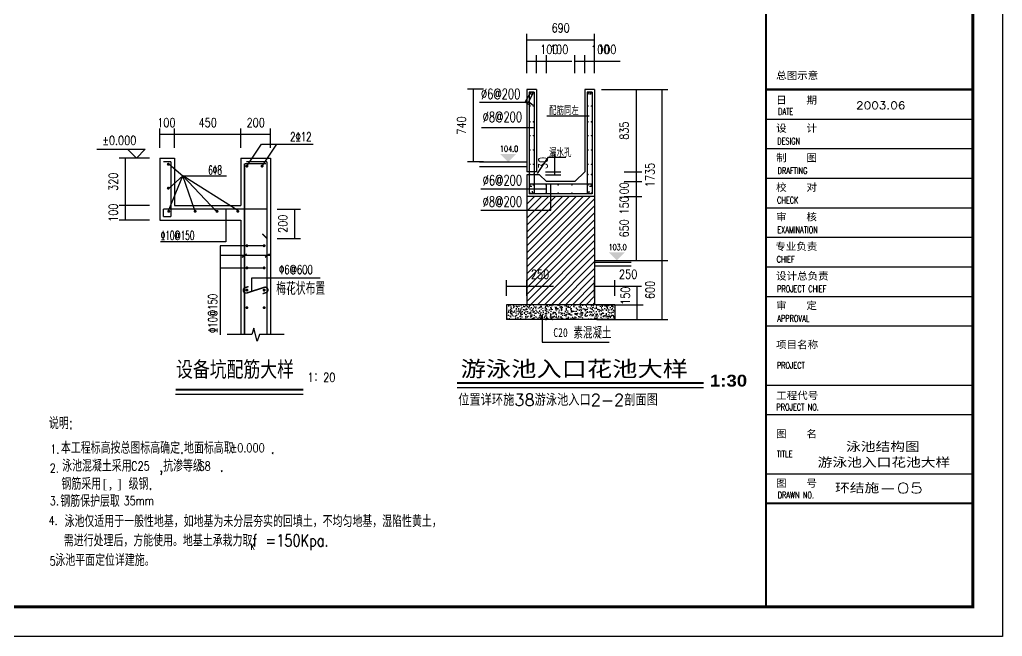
# Model space of a CAD drawing. Extents: x 0 to 180077, y 0 to 85122.
# Drawn here: x 86783 to 120049, y 43122 to 63985 of the extents above; entities that cross this region are included whole.
import ezdxf
from ezdxf.enums import TextEntityAlignment as Align

# ---------------------------------------------------------------- set-up
doc = ezdxf.new("R2010")
doc.units = 0
doc.header["$LTSCALE"] = 1000
doc.header["$MEASUREMENT"] = 0
for name, color, linetype in [('2', 2, 'Continuous'), ('4', 4, 'Continuous'), ('ASD_BAR', 1, 'Continuous'), ('ASDIM0', 3, 'Continuous'), ('BOUT', 4, 'Continuous'), ('D', 3, 'Continuous'), ('DIM', 3, 'Continuous'), ('GJ', 5, 'Continuous'), ('JG-说明字31', 31, 'Continuous'), ('PUB_DIM', 3, 'Continuous'), ('PUB_TEXT', 7, 'Continuous'), ('PUB_TITLE', 4, 'Continuous'), ('T', 7, 'Continuous'), ('TEXT', 3, 'Continuous'), ('TK', 7, 'Continuous'), ('小品', 7, 'Continuous'), ('文字', 3, 'Continuous'), ('标高', 1, 'Continuous'), ('粗可见', 140, 'Continuous'), ('细可见', 14, 'Continuous'), ('铺地', 5, 'Continuous')]:
    doc.layers.add(name, color=color, linetype=linetype)
doc.styles.add('_HZHT', font='txt.shx', dxfattribs={"width": 1.5, "bigfont": 'HZHT.shx'})
doc.styles.add('_HZTXT', font='txt.shx', dxfattribs={"width": 0.8, "bigfont": 'hztxt.shx'})
doc.styles.add('_HZXY', font='txt.shx', dxfattribs={"width": 1.7, "bigfont": 'HZXY.shx'})
doc.styles.add('_SASB____', font='SASB____.shx', dxfattribs={"width": 2.25})
doc.styles.add('_ST64F', font='txt.shx', dxfattribs={"width": 1.5, "bigfont": 'ST64F.shx'})
doc.styles.add('_TXT', font='txt1.shx', dxfattribs={"width": 0.601719})
doc.styles.add('ASDDIM', font='SIMPLEX.shx', dxfattribs={"width": 0.8, "bigfont": 'HZTXT.shx'})
doc.styles.add('DIM_FONT', font='SIMPLEX.shx', dxfattribs={"width": 0.8})
doc.styles.add('HZ', font='txt.shx', dxfattribs={"width": 0.7, "bigfont": 'hztxt.shx'})
doc.styles.add('HZTXT', font='txt.shx', dxfattribs={"width": 0.8, "bigfont": 'hztxt.shx'})
doc.styles.add('QH1', font='txt1.shx', dxfattribs={"width": 0.7, "bigfont": 'HZTXT.shx'})
doc.styles.add('ROMANS', font='ROMANS', dxfattribs={"width": 0.7})
doc.styles.add('SIM', font='txt1.shx', dxfattribs={"width": 0.8, "bigfont": 'bigfont.shx'})
doc.styles.add('SIMP', font='TXT.shx', dxfattribs={"width": 0.8, "bigfont": 'HZTXT.shx'})
doc.styles.add('TXT', font='txt')
doc.dimstyles.new('ASD20IN100', dxfattribs={"dimscale": 100, "dimtxt": 3, "dimasz": 0.01, "dimexe": 2, "dimexo": 3.5, "dimgap": 1.5, "dimtad": 0, "dimdec": 0, "dimlfac": 0.2, "dimzin": 0, "dimdsep": 46, "dimtxsty": 'ASDDIM', "dimcen": 0, "dimclrd": 3, "dimclre": 3, "dimclrt": 7, "dimadec": 0, "dimazin": 0, "dimtfac": 0.533333, "dimtdec": 0, "dimtix": 1, "dimtmove": 2, "dimatfit": 3, "dimfxl": 1, "dimtvp": 1, "dimtolj": 1, "dimtzin": 0, "dimarcsym": 0})
doc.dimstyles.new('ASD25IN100', dxfattribs={"dimscale": 100, "dimtxt": 3, "dimasz": 0.01, "dimexe": 2, "dimexo": 3.5, "dimgap": 1.5, "dimtad": 0, "dimdec": 0, "dimlfac": 0.25, "dimzin": 0, "dimdsep": 46, "dimtxsty": 'ASDDIM', "dimcen": 0, "dimdle": 100, "dimclrd": 3, "dimclre": 3, "dimclrt": 7, "dimadec": 0, "dimazin": 0, "dimtfac": 1, "dimtdec": 0, "dimtmove": 2, "dimatfit": 3, "dimfxl": 1, "dimtvp": 1, "dimtolj": 1, "dimtzin": 0, "dimarcsym": 0})

# ---------------------------------------------------------------- blocks, each defined once
blk = doc.blocks.new('*U35')
at = {"color": 3, "lineweight": -2}
for p, q in [((107247, 61618), (107848, 61618)), ((107648, 61617), (107648, 58839)), ((107648, 61617), (107648, 58839)), ((107247, 58838), (107848, 58838))]:
    blk.add_line(p, q, dxfattribs=at)
at = {"color": 3}
for points in [[(107648, 61618), (107648, 61617), (107648, 61617)], [(107648, 58838), (107648, 58839), (107648, 58839)]]:
    blk.add_solid(points, dxfattribs=at)
at = {"color": 7, "insert": (107248, 60228), "char_height": 300, "width": 0.000000001, "attachment_point": 5, "rotation": 90, "style": 'ASDDIM'}
blk.add_mtext('835', dxfattribs=at)
blk = doc.blocks.new('*U157')
at = {"color": 3, "lineweight": -2}
for p, q in [((102488, 61635), (101940, 61635)), ((102140, 61634), (102140, 59172)), ((102140, 61634), (102140, 59172)), ((102488, 59171), (101940, 59171))]:
    blk.add_line(p, q, dxfattribs=at)
at = {"color": 3}
for points in [[(102140, 61635), (102140, 61634), (102141, 61634)], [(102140, 59171), (102140, 59172), (102141, 59172)]]:
    blk.add_solid(points, dxfattribs=at)
at = {"color": 7, "insert": (101740, 60403), "char_height": 300, "width": 0.000000001, "attachment_point": 5, "rotation": 90, "style": 'ASDDIM'}
blk.add_mtext('740', dxfattribs=at)
blk = doc.blocks.new('*U253')
at = {"color": 3, "lineweight": -2}
for p, q in [((107378, 61618), (108722, 61618)), ((108522, 61617), (108522, 55842)), ((108522, 61617), (108522, 55842)), ((107378, 55841), (108722, 55841))]:
    blk.add_line(p, q, dxfattribs=at)
at = {"color": 3}
for points in [[(108522, 61618), (108521, 61617), (108522, 61617)], [(108522, 55841), (108521, 55842), (108522, 55842)]]:
    blk.add_solid(points, dxfattribs=at)
at = {"color": 7, "insert": (108122, 58729), "char_height": 300, "width": 0.000000001, "attachment_point": 5, "rotation": 90, "style": 'ASDDIM'}
blk.add_mtext('1735', dxfattribs=at)
blk = doc.blocks.new('*U265')
at = {"color": 3, "lineweight": -2}
for p, q in [((107689, 54342), (107689, 54943)), ((107689, 54342), (107689, 54943)), ((106318, 54342), (107889, 54342)), ((107689, 53844), (107689, 54341)), ((107689, 53844), (107689, 54341)), ((106318, 53843), (107889, 53843))]:
    blk.add_line(p, q, dxfattribs=at)
at = {"color": 3}
for points in [[(107689, 54342), (107689, 54341), (107689, 54341)], [(107689, 53843), (107689, 53844), (107689, 53844)]]:
    blk.add_solid(points, dxfattribs=at)
at = {"color": 7, "insert": (107289, 54643), "char_height": 300, "width": 0.000000001, "attachment_point": 5, "rotation": 90, "style": 'ASDDIM'}
blk.add_mtext('150', dxfattribs=at)
blk = doc.blocks.new('*U277')
at = {"color": 3, "lineweight": -2}
for p, q in [((107378, 55841), (108722, 55841)), ((108522, 55840), (108522, 53844)), ((108522, 55840), (108522, 53844)), ((107378, 53843), (108722, 53843))]:
    blk.add_line(p, q, dxfattribs=at)
at = {"color": 3}
for points in [[(108522, 55841), (108521, 55840), (108522, 55840)], [(108522, 53843), (108521, 53844), (108522, 53844)]]:
    blk.add_solid(points, dxfattribs=at)
at = {"color": 7, "insert": (108122, 54842), "char_height": 300, "width": 0.000000001, "attachment_point": 5, "rotation": 90, "style": 'ASDDIM'}
blk.add_mtext('600', dxfattribs=at)
blk = doc.blocks.new('*U289')
at = {"color": 3, "lineweight": -2}
for p, q in [((106247, 54639), (106247, 55172)), ((106248, 54972), (106929, 54972)), ((106248, 54972), (106929, 54972)), ((106930, 54639), (106930, 55172)), ((106930, 54972), (107834, 54972)), ((106930, 54972), (107834, 54972))]:
    blk.add_line(p, q, dxfattribs=at)
at = {"color": 3}
for points in [[(106247, 54972), (106248, 54972), (106248, 54972)], [(106930, 54972), (106929, 54972), (106929, 54972)]]:
    blk.add_solid(points, dxfattribs=at)
at = {"color": 7, "insert": (107382, 55372), "char_height": 300, "width": 0.000000001, "attachment_point": 5, "style": 'ASDDIM'}
blk.add_mtext('250', dxfattribs=at)
blk = doc.blocks.new('*U301')
at = {"color": 3, "lineweight": -2}
for p, q in [((103267, 54639), (103267, 55172)), ((103268, 54972), (103949, 54972)), ((103268, 54972), (103949, 54972)), ((103950, 54639), (103950, 55172)), ((103950, 54972), (104853, 54972)), ((103950, 54972), (104853, 54972))]:
    blk.add_line(p, q, dxfattribs=at)
at = {"color": 3}
for points in [[(103267, 54972), (103268, 54972), (103268, 54972)], [(103950, 54972), (103949, 54972), (103949, 54972)]]:
    blk.add_solid(points, dxfattribs=at)
at = {"color": 7, "insert": (104402, 55372), "char_height": 300, "width": 0.000000001, "attachment_point": 5, "style": 'ASDDIM'}
blk.add_mtext('250', dxfattribs=at)
blk = doc.blocks.new('*U314')
at = {"color": 3, "lineweight": -2}
for p, q in [((104900, 58838), (104900, 59439)), ((104900, 58838), (104900, 59439)), ((104580, 58838), (105100, 58838)), ((104580, 58738), (105100, 58738)), ((104900, 58739), (104900, 58837)), ((104900, 58739), (104900, 58837))]:
    blk.add_line(p, q, dxfattribs=at)
at = {"color": 3}
for points in [[(104900, 58838), (104900, 58837), (104899, 58837)], [(104900, 58738), (104900, 58739), (104899, 58739)]]:
    blk.add_solid(points, dxfattribs=at)
at = {"color": 7, "insert": (104500, 59139), "char_height": 300, "width": 0.000000001, "attachment_point": 5, "rotation": 90, "style": 'ASDDIM'}
blk.add_mtext('30', dxfattribs=at)
blk = doc.blocks.new('*U4')
at = {"color": 3, "lineweight": -2}
for p, q in [((107247, 58005), (107848, 58005)), ((107648, 58004), (107648, 55842)), ((107648, 58004), (107648, 55842)), ((107247, 55841), (107848, 55841))]:
    blk.add_line(p, q, dxfattribs=at)
at = {"color": 3}
for points in [[(107648, 58005), (107648, 58004), (107648, 58004)], [(107648, 55841), (107648, 55842), (107648, 55842)]]:
    blk.add_solid(points, dxfattribs=at)
at = {"color": 7, "insert": (107248, 56923), "char_height": 300, "width": 0.000000001, "attachment_point": 5, "rotation": 90, "style": 'ASDDIM'}
blk.add_mtext('650', dxfattribs=at)
blk = doc.blocks.new('*U17')
at = {"color": 3, "lineweight": -2}
for p, q in [((107247, 58505), (107848, 58505)), ((107648, 58504), (107648, 58006)), ((107648, 58504), (107648, 58006)), ((107247, 58005), (107848, 58005)), ((107648, 58005), (107648, 57404)), ((107648, 58005), (107648, 57404))]:
    blk.add_line(p, q, dxfattribs=at)
at = {"color": 3}
for points in [[(107648, 58505), (107648, 58504), (107648, 58504)], [(107648, 58005), (107648, 58006), (107648, 58006)]]:
    blk.add_solid(points, dxfattribs=at)
at = {"color": 7, "insert": (107248, 57704), "char_height": 300, "width": 0.000000001, "attachment_point": 5, "rotation": 90, "style": 'ASDDIM'}
blk.add_mtext('150', dxfattribs=at)
blk = doc.blocks.new('*U41')
at = {"color": 3, "lineweight": -2}
for p, q in [((107247, 58838), (107848, 58838)), ((107648, 58838), (107648, 57875)), ((107648, 58838), (107648, 57875)), ((107648, 58837), (107648, 58506)), ((107648, 58837), (107648, 58506)), ((107247, 58505), (107848, 58505))]:
    blk.add_line(p, q, dxfattribs=at)
at = {"color": 3}
for points in [[(107648, 58838), (107648, 58837), (107648, 58837)], [(107648, 58505), (107648, 58506), (107648, 58506)]]:
    blk.add_solid(points, dxfattribs=at)
at = {"color": 7, "insert": (107248, 58175), "char_height": 300, "width": 0.000000001, "attachment_point": 5, "rotation": 90, "style": 'ASDDIM'}
blk.add_mtext('100', dxfattribs=at)
blk = doc.blocks.new('*U53')
at = {"color": 3, "lineweight": -2}
for p, q in [((105581, 62175), (105581, 62778)), ((105581, 62578), (106865, 62578)), ((105581, 62578), (106865, 62578)), ((105582, 62578), (105913, 62578)), ((105582, 62578), (105913, 62578)), ((105914, 62175), (105914, 62778))]:
    blk.add_line(p, q, dxfattribs=at)
at = {"color": 3}
for points in [[(105581, 62578), (105582, 62578), (105582, 62578)], [(105914, 62578), (105913, 62578), (105913, 62578)]]:
    blk.add_solid(points, dxfattribs=at)
at = {"color": 7, "insert": (106436, 62978), "char_height": 300, "width": 0.000000001, "attachment_point": 5, "style": 'ASDDIM'}
blk.add_mtext('100', dxfattribs=at)
blk = doc.blocks.new('*U65')
at = {"color": 3, "lineweight": -2}
for p, q in [((104283, 62175), (104283, 62778)), ((104284, 62578), (104615, 62578)), ((104284, 62578), (104615, 62578)), ((104616, 62175), (104616, 62778)), ((104616, 62578), (105475, 62578)), ((104616, 62578), (105475, 62578))]:
    blk.add_line(p, q, dxfattribs=at)
at = {"color": 3}
for points in [[(104283, 62578), (104284, 62578), (104284, 62578)], [(104616, 62578), (104615, 62578), (104615, 62578)]]:
    blk.add_solid(points, dxfattribs=at)
at = {"color": 7, "insert": (105046, 62978), "char_height": 300, "width": 0.000000001, "attachment_point": 5, "style": 'ASDDIM'}
blk.add_mtext('100', dxfattribs=at)
blk = doc.blocks.new('*U77')
at = {"color": 3, "lineweight": -2}
for p, q in [((105914, 62175), (105914, 62778)), ((105915, 62578), (106246, 62578)), ((105915, 62578), (106246, 62578)), ((106247, 62175), (106247, 62778)), ((106247, 62578), (107106, 62578)), ((106247, 62578), (107106, 62578))]:
    blk.add_line(p, q, dxfattribs=at)
at = {"color": 3}
for points in [[(105914, 62578), (105915, 62578), (105915, 62578)], [(106247, 62578), (106246, 62578), (106246, 62578)]]:
    blk.add_solid(points, dxfattribs=at)
at = {"color": 7, "insert": (106677, 62978), "char_height": 300, "width": 0.000000001, "attachment_point": 5, "style": 'ASDDIM'}
blk.add_mtext('100', dxfattribs=at)
blk = doc.blocks.new('*U89')
at = {"color": 3, "lineweight": -2}
for p, q in [((103950, 62175), (103950, 62778)), ((103951, 62578), (104282, 62578)), ((103951, 62578), (104282, 62578)), ((104283, 62175), (104283, 62778)), ((104283, 62578), (105142, 62578)), ((104283, 62578), (105142, 62578))]:
    blk.add_line(p, q, dxfattribs=at)
at = {"color": 3}
for points in [[(103950, 62578), (103951, 62578), (103951, 62578)], [(104283, 62578), (104282, 62578), (104282, 62578)]]:
    blk.add_solid(points, dxfattribs=at)
at = {"color": 7, "insert": (104713, 62978), "char_height": 300, "width": 0.000000001, "attachment_point": 5, "style": 'ASDDIM'}
blk.add_mtext('100', dxfattribs=at)
blk = doc.blocks.new('*U102')
at = {"color": 3, "lineweight": -2}
for p, q in [((103950, 62263), (103950, 63504)), ((103951, 63304), (106246, 63304)), ((103951, 63304), (106246, 63304)), ((106247, 62247), (106247, 63504))]:
    blk.add_line(p, q, dxfattribs=at)
at = {"color": 3}
for points in [[(103950, 63304), (103951, 63304), (103951, 63305)], [(106247, 63304), (106246, 63304), (106246, 63305)]]:
    blk.add_solid(points, dxfattribs=at)
at = {"color": 7, "insert": (105098, 63704), "char_height": 300, "width": 0.000000001, "attachment_point": 5, "style": 'ASDDIM'}
blk.add_mtext('690', dxfattribs=at)
blk = doc.blocks.new('*U186')
at = {"color": 3, "lineweight": -2}
for p, q in [((92026, 59650), (92026, 60302)), ((94276, 59650), (94276, 60302)), ((94275, 60102), (92027, 60102)), ((94275, 60102), (92027, 60102))]:
    blk.add_line(p, q, dxfattribs=at)
at = {"color": 3}
for points in [[(92026, 60102), (92027, 60102), (92027, 60101)], [(94276, 60102), (94275, 60102), (94275, 60101)]]:
    blk.add_solid(points, dxfattribs=at)
at = {"color": 7, "insert": (93151, 60502), "char_height": 300, "width": 0.000000001, "attachment_point": 5, "style": 'ASDDIM'}
blk.add_mtext('\\A1;450', dxfattribs=at)
blk = doc.blocks.new('*U187')
at = {"color": 3, "lineweight": -2}
for p, q in [((91526, 59650), (91526, 60302)), ((92026, 59650), (92026, 60302)), ((91525, 60102), (91524, 60102)), ((91525, 60102), (91524, 60102)), ((92026, 60102), (91526, 60102)), ((92027, 60102), (92028, 60102)), ((92027, 60102), (92028, 60102))]:
    blk.add_line(p, q, dxfattribs=at)
at = {"color": 3}
for points in [[(91526, 60102), (91525, 60102), (91525, 60101)], [(92026, 60102), (92027, 60102), (92027, 60101)]]:
    blk.add_solid(points, dxfattribs=at)
at = {"color": 7, "insert": (91752, 60502), "char_height": 300, "width": 0.000000001, "attachment_point": 5, "style": 'ASDDIM'}
blk.add_mtext('\\A1;100', dxfattribs=at)
blk = doc.blocks.new('*U188')
at = {"color": 3, "lineweight": -2}
for p, q in [((94276, 59650), (94276, 60302)), ((95276, 59650), (95276, 60302)), ((95275, 60102), (94277, 60102)), ((95275, 60102), (94277, 60102))]:
    blk.add_line(p, q, dxfattribs=at)
at = {"color": 3}
for points in [[(94276, 60102), (94277, 60102), (94277, 60101)], [(95276, 60102), (95275, 60102), (95275, 60101)]]:
    blk.add_solid(points, dxfattribs=at)
at = {"color": 7, "insert": (94776, 60502), "char_height": 300, "width": 0.000000001, "attachment_point": 5, "style": 'ASDDIM'}
blk.add_mtext('\\A1;200', dxfattribs=at)
blk = doc.blocks.new('*U191')
at = {"color": 3, "lineweight": -2}
for p, q in [((91176, 59301), (90153, 59301)), ((90353, 59300), (90353, 57702)), ((90353, 59300), (90353, 57702)), ((91176, 57701), (90153, 57701))]:
    blk.add_line(p, q, dxfattribs=at)
at = {"color": 3}
for points in [[(90353, 59301), (90353, 59300), (90353, 59300)], [(90353, 57701), (90353, 57702), (90353, 57702)]]:
    blk.add_solid(points, dxfattribs=at)
at = {"color": 7, "insert": (89953, 58501), "char_height": 300, "width": 0.000000001, "attachment_point": 5, "rotation": 90, "style": 'ASDDIM'}
blk.add_mtext('\\A1;320', dxfattribs=at)
blk = doc.blocks.new('*U193')
at = {"color": 3, "lineweight": -2}
for p, q in [((91176, 57701), (90153, 57701)), ((90353, 57702), (90353, 57703)), ((90353, 57702), (90353, 57703)), ((90353, 57701), (90353, 57201)), ((91176, 57201), (90153, 57201)), ((90353, 57200), (90353, 57199)), ((90353, 57200), (90353, 57199))]:
    blk.add_line(p, q, dxfattribs=at)
at = {"color": 3}
for points in [[(90353, 57701), (90353, 57702), (90353, 57702)], [(90353, 57201), (90353, 57200), (90353, 57200)]]:
    blk.add_solid(points, dxfattribs=at)
at = {"color": 7, "insert": (89953, 57452), "char_height": 300, "width": 0.000000001, "attachment_point": 5, "rotation": 90, "style": 'ASDDIM'}
blk.add_mtext('\\A1;100', dxfattribs=at)
blk = doc.blocks.new('*U194')
at = {"color": 3, "lineweight": -2}
for p, q in [((95506, 57578), (96294, 57578)), ((96094, 56581), (96094, 57577)), ((96094, 56581), (96094, 57577)), ((95506, 56580), (96294, 56580))]:
    blk.add_line(p, q, dxfattribs=at)
at = {"color": 3}
for points in [[(96094, 57578), (96094, 57577), (96094, 57577)], [(96094, 56580), (96094, 56581), (96094, 56581)]]:
    blk.add_solid(points, dxfattribs=at)
at = {"color": 7, "insert": (95694, 57079), "char_height": 300, "width": 0.000000001, "attachment_point": 5, "rotation": 90, "style": 'ASDDIM'}
blk.add_mtext('\\A1;200', dxfattribs=at)

msp = doc.modelspace()

# ---------------------------------------------------------------- hatches: boundary and pattern name
at = {"layer": 'PUB_DIM'}
h = msp.add_hatch(dxfattribs=at)
h.set_pattern_fill('ANSI31', color=256, scale=1332, style=0)
h.set_pattern_definition([(45, (102688224.92, 78535893.63), (-117.73327907, 117.73327907), [])])
h.paths.add_polyline_path([(106247.2, 58005.1), (103949.5, 58005.1), (103949.5, 54342.1), (106247.2, 54342.1)])
h = msp.add_hatch(dxfattribs=at)
h.set_pattern_fill('AR-CONC,_O', color=256, scale=33.3)
h.set_pattern_definition([(50, (102798868.21, 78342705.7), (238.8476408, -20.89646095), [24.975, -274.725]), (355, (102798868.21, 78342705.7), (-46.2041941, 250.4799805), [19.98, -219.78]), (100.4514, (102798888.12, 78342703.96), (192.6436241, 229.5833675), [21.22548327, -233.4803233]), (46.1842, (102798868.21, 78342772.3), (355.3912692, -55.1178318), [37.4625, -412.0875]), (96.6356, (102798897.83, 78342767.7), (311.24268095, 324.381251), [31.8382259, -350.220429]), (351.1842, (102798868.2, 78342772.3), (311.2424277, 324.3814941), [29.97, -329.67]), (21, (102798901.51, 78342755.65), (198.77004836, -134.0720906), [24.975, -274.725]), (326, (102798901.51, 78342755.65), (81.02400553, 241.474965), [19.98, -219.78]), (71.4514, (102798918.08, 78342744.48), (279.7941353, 107.4026554), [21.22548327, -233.4803233]), (37.5, (102798868.215, 78342705.7), (4.04923182, 110.853653326), [0, -217.116, 0, -223.11, 0, -220.6125]), (7.5, (102798868.21, 78342705.7), (87.60215597, 131.33910006), [0, -127.206, 0, -212.121, 0, -84.0825]), (327.5, (102798793.96, 78342705.7), (177.762871245, -7.51077229), [0, -83.25, 0, -259.74, 0, -344.655]), (317.5, (102798760.66, 78342705.7), (194.2009944, 33.33495912), [0, -108.225, 0, -172.494, 0, -244.755])])
h.paths.add_polyline_path([(103266.9, 54342.1), (103266.9, 53842.6), (106929.9, 53842.6), (106929.9, 54342.1)])

# ---------------------------------------------------------------- linework, layer by layer
at = {"layer": 'ASD_BAR', "linetype": 'Continuous'}
for points in [[(104047.9, 61507, 25, 25, 1), (104072.9, 61507, 25, 25, 1)], [(104160.7, 61506.1, 25, 25, 1), (104185.7, 61506.1, 25, 25, 1)], [(106012.6, 61505.5, 25, 25, 1), (106037.6, 61505.5, 25, 25, 1)], [(106125.4, 61504.6, 25, 25, 1), (106150.4, 61504.6, 25, 25, 1)], [(104047.9, 61064.4, 25, 25, 1), (104072.9, 61064.4, 25, 25, 1)], [(104160.7, 61063.5, 25, 25, 1), (104185.7, 61063.5, 25, 25, 1)], [(106012.6, 61062.9, 25, 25, 1), (106037.6, 61062.9, 25, 25, 1)], [(106125.4, 61062.1, 25, 25, 1), (106150.4, 61062.1, 25, 25, 1)], [(104047.9, 60529.7, 25, 25, 1), (104072.9, 60529.7, 25, 25, 1)], [(104160.7, 60528.8, 25, 25, 1), (104185.7, 60528.8, 25, 25, 1)], [(106012.6, 60528.2, 25, 25, 1), (106037.6, 60528.2, 25, 25, 1)], [(106125.4, 60527.3, 25, 25, 1), (106150.4, 60527.3, 25, 25, 1)], [(104047.9, 60061.8, 25, 25, 1), (104072.9, 60061.8, 25, 25, 1)], [(104160.7, 60060.9, 25, 25, 1), (104185.7, 60060.9, 25, 25, 1)], [(106012.6, 60060.3, 25, 25, 1), (106037.6, 60060.3, 25, 25, 1)], [(106125.4, 60059.5, 25, 25, 1), (106150.4, 60059.5, 25, 25, 1)], [(104047.9, 59577.2, 25, 25, 1), (104072.9, 59577.2, 25, 25, 1)], [(104160.7, 59576.3, 25, 25, 1), (104185.7, 59576.3, 25, 25, 1)], [(106012.6, 59575.7, 25, 25, 1), (106037.6, 59575.7, 25, 25, 1)], [(106125.4, 59574.9, 25, 25, 1), (106150.4, 59574.9, 25, 25, 1)], [(104047.9, 59092.6, 25, 25, 1), (104072.9, 59092.6, 25, 25, 1)], [(104160.7, 59091.7, 25, 25, 1), (104185.7, 59091.7, 25, 25, 1)], [(106012.6, 59091.1, 25, 25, 1), (106037.6, 59091.1, 25, 25, 1)], [(106125.4, 59090.3, 25, 25, 1), (106150.4, 59090.3, 25, 25, 1)], [(104047.9, 58749.4, 25, 25, 1), (104072.9, 58749.4, 25, 25, 1)], [(104160.7, 58748.6, 25, 25, 1), (104185.7, 58748.6, 25, 25, 1)], [(106012.6, 58748, 25, 25, 1), (106037.6, 58748, 25, 25, 1)], [(106125.4, 58747.1, 25, 25, 1), (106150.4, 58747.1, 25, 25, 1)], [(104047.9, 58392.4, 25, 25, 1), (104072.9, 58392.4, 25, 25, 1)], [(104160.7, 58391.5, 25, 25, 1), (104185.7, 58391.5, 25, 25, 1)], [(104594.4, 58391.5, 25, 25, 1), (104619.4, 58391.5, 25, 25, 1)], [(104999, 58391.5, 25, 25, 1), (105024, 58391.5, 25, 25, 1)], [(105466.1, 58391.5, 25, 25, 1), (105491.1, 58391.5, 25, 25, 1)], [(106012.6, 58390.9, 25, 25, 1), (106037.6, 58390.9, 25, 25, 1)], [(106125.4, 58390, 25, 25, 1), (106150.4, 58390, 25, 25, 1)], [(104047.9, 58120.5, 25, 25, 1), (104072.9, 58120.5, 25, 25, 1)], [(104160.7, 58119.7, 25, 25, 1), (104185.7, 58119.7, 25, 25, 1)], [(104594.4, 58119.7, 25, 25, 1), (104619.4, 58119.7, 25, 25, 1)], [(104999, 58119.7, 25, 25, 1), (105024, 58119.7, 25, 25, 1)], [(105466.1, 58119.7, 25, 25, 1), (105491.1, 58119.7, 25, 25, 1)], [(106012.6, 58119, 25, 25, 1), (106037.6, 58119, 25, 25, 1)], [(106125.4, 58118.2, 25, 25, 1), (106150.4, 58118.2, 25, 25, 1)]]:
    msp.add_lwpolyline(points, format="xyseb", close=True, dxfattribs=at)
at = {"layer": 'ASD_BAR'}
for points in [[(91646.2, 59180.3, 50, 50, 0), (91646.2, 59180.3, 50, 50, 0), (91646.2, 59180.3, 50, 50, 0), (91646.2, 59180.3, 50, 50, 0), (91646.2, 59180.3, 50, 50, 0), (91906.2, 59180.3, 50, 50, 0), (91906.2, 59180.3, 50, 50, 0), (91906.2, 59180.3, 50, 50, 0), (91906.2, 59180.3, 50, 50, 0), (91906.2, 59180.3, 50, 50, 0)], [(91906.2, 57320.3, 50, 50, 0), (91906.2, 57320.3, 50, 50, 0), (91906.2, 57320.3, 50, 50, 0), (91906.2, 57320.3, 50, 50, 0), (91906.2, 57320.3, 50, 50, 0), (91906.2, 59180.3, 50, 50, 0), (91906.2, 59180.3, 50, 50, 0), (91906.2, 59180.3, 50, 50, 0), (91906.2, 59180.3, 50, 50, 0), (91906.2, 59180.3, 50, 50, 0)], [(94396.2, 53328.3, 50, 50, 0), (94396.2, 59110.3, 50, 50, 0), (94396.2, 59110.3, 50, 50, 0), (94396.2, 59110.3, 50, 50, 0), (94396.2, 59110.3, 50, 50, 0), (94396.2, 59110.3, 50, 50, 0)], [(94396.2, 59110.3, 50, 50, 0), (94396.2, 59110.3, 50, 50, 0), (94396.2, 59110.3, 50, 50, 0), (94396.2, 59110.3, 50, 50, 0), (94396.2, 59110.3, 50, 50, 0), (95121, 59110.3, 50, 50, 0)], [(94457.3, 59180.3, 50, 50, 0), (95156.2, 59180.3, 50, 50, 0), (95156.2, 59180.3, 50, 50, 0), (95156.2, 59180.3, 50, 50, 0), (95156.2, 59180.3, 50, 50, 0), (95156.2, 59180.3, 50, 50, 0)], [(95156.2, 53328.3, 50, 50, 0), (95156.2, 59180.3, 50, 50, 0), (95156.2, 59180.3, 50, 50, 0), (95156.2, 59180.3, 50, 50, 0), (95156.2, 59180.3, 50, 50, 0), (95156.2, 59180.3, 50, 50, 0)], [(91646.2, 57580.3, 50, 50, 0), (91646.2, 57580.3, 50, 50, 0), (91646.2, 57580.3, 50, 50, 0), (91646.2, 57580.3, 50, 50, 0), (91646.2, 57580.3, 50, 50, 0), (95154.4, 57580.3, 50, 50, 0), (95154.4, 57580.3, 50, 50, 0), (95154.4, 57580.3, 50, 50, 0), (95154.4, 57580.3, 50, 50, 0), (95154.4, 57580.3, 50, 50, 0)], [(91646.2, 57320.3, 50, 50, 0), (91646.2, 57320.3, 50, 50, 0), (91646.2, 57320.3, 50, 50, 0), (91646.2, 57320.3, 50, 50, 0), (91646.2, 57320.3, 50, 50, 0), (91646.2, 57580.3, 50, 50, 0), (91646.2, 57580.3, 50, 50, 0), (91646.2, 57580.3, 50, 50, 0), (91646.2, 57580.3, 50, 50, 0), (91646.2, 57580.3, 50, 50, 0)], [(91646.2, 57320.3, 50, 50, 0), (91646.2, 57320.3, 50, 50, 0), (91646.2, 57320.3, 50, 50, 0), (91646.2, 57320.3, 50, 50, 0), (91646.2, 57320.3, 50, 50, 0), (91906.2, 57320.3, 50, 50, 0), (91906.2, 57320.3, 50, 50, 0), (91906.2, 57320.3, 50, 50, 0), (91906.2, 57320.3, 50, 50, 0), (91906.2, 57320.3, 50, 50, 0)], [(95154.4, 56580.3, 50, 50, 0), (94996.4, 56738.3, 50, 50, 0)], [(94531.4, 54956.8, 50, 50, 0), (94418.2, 54920.1, 50, 50, 1), (94476.8, 54739.4, 50, 50, 0), (95061.9, 54929, 50, 50, -1), (95120.5, 54748.2, 50, 50, 0), (95007.3, 54711.6, 50, 50, 0)]]:
    msp.add_lwpolyline(points, format="xyseb", dxfattribs=at)
for points in [[(91790.3, 59093.7, 50, 50, 1), (91840.3, 59093.7, 50, 50, 1)], [(94451.2, 59030.3, 50, 50, 1), (94501.2, 59030.3, 50, 50, 1)], [(94965.4, 59030.3, 50, 50, 1), (95015.4, 59030.3, 50, 50, 1)], [(95156.2, 59110.3, 50, 50, 0), (95156.2, 59110.3, 50, 50, 0), (95156.2, 59110.3, 50, 50, 0), (95156.2, 59110.3, 50, 50, 0), (95156.2, 59110.3, 50, 50, 0)], [(91790.3, 58282.3, 50, 50, 1), (91840.3, 58282.3, 50, 50, 1)], [(91805, 57500.3, 50, 50, 1), (91855, 57500.3, 50, 50, 1)], [(92700.9, 57500.3, 50, 50, 1), (92750.9, 57500.3, 50, 50, 1)], [(93440.2, 57500.3, 50, 50, 1), (93490.2, 57500.3, 50, 50, 1)], [(94143.1, 57500.3, 50, 50, 1), (94193.1, 57500.3, 50, 50, 1)], [(94451.2, 56336.6, 50, 50, 1), (94501.2, 56336.6, 50, 50, 1)], [(95034.8, 56336.6, 50, 50, 1), (95084.8, 56336.6, 50, 50, 1)], [(94451.2, 55586.6, 50, 50, 1), (94501.2, 55586.6, 50, 50, 1)], [(95034.8, 55586.6, 50, 50, 1), (95084.8, 55586.6, 50, 50, 1)], [(94451.2, 54836.6, 50, 50, 1), (94501.2, 54836.6, 50, 50, 1)], [(95034.8, 54836.6, 50, 50, 1), (95084.8, 54836.6, 50, 50, 1)], [(94451.2, 54240.9, 50, 50, 1), (94501.2, 54240.9, 50, 50, 1)], [(95034.8, 54240.9, 50, 50, 1), (95084.8, 54240.9, 50, 50, 1)]]:
    msp.add_lwpolyline(points, format="xyseb", close=True, dxfattribs=at)
at = {"layer": 'ASDIM0'}
for p in [(91840.3, 58282.8), (94168.1, 57525.3), (92717.6, 57523.9)]:
    msp.add_line(p, (92303.8, 58695.7), dxfattribs=at)
at = {"layer": 'BOUT'}
for p, q in [((91526.2, 59300.3), (91526.2, 57200.3)), ((91526.2, 59300.3), (92026.2, 59300.3)), ((92026.2, 59300.3), (92026.2, 57700.3)), ((94276.2, 59300.3), (94276.2, 57700.3)), ((94276.2, 59300.3), (95276.2, 59300.3)), ((95276.2, 59300.3), (95276.2, 53328.3)), ((92026.2, 57700.3), (94276.2, 57700.3)), ((91526.2, 57200.3), (94276.2, 57200.3)), ((94276.2, 57200.3), (94276.2, 53328.3)), ((94639.9, 53328.3), (93805.3, 53328.3)), ((94711, 53547), (94639.9, 53328.3)), ((94828.9, 53109.6), (94711, 53547)), ((94899.9, 53328.3), (94828.9, 53109.6)), ((95734.5, 53328.3), (94899.9, 53328.3))]:
    msp.add_line(p, q, dxfattribs=at)
at = {"layer": 'D'}
for p, q in [((94476.2, 59030.3), (94975.4, 59768)), ((94975.4, 59768), (95941.8, 59768)), ((94990.4, 59030.3), (95489.5, 59768)), ((95941.8, 59768), (96721.8, 59768)), ((91840.3, 59093.7), (92303.8, 58695.7)), ((91815.1, 57495.6), (92303.8, 58695.7)), ((92303.8, 58695.7), (93441.7, 57500.3)), ((92303.8, 58695.7), (93790.5, 58695.7)), ((92303.8, 58695.7), (92303.8, 58695.7)), ((93760.9, 57580.3), (93760.9, 56470.4)), ((93760.9, 56470.4), (91551.7, 56470.4)), ((95059.8, 56336.6), (93574.8, 56336.6)), ((94476.2, 56336.6), (93574.8, 56336.6)), ((93574.8, 56336.6), (93574.8, 54733.9)), ((95266.1, 56006.8), (93574.8, 56006.8)), ((95059.8, 55582.8), (93574.8, 55582.8)), ((94639, 55248.2), (96155, 55248.2)), ((94639, 55248.2), (94639, 55248.2)), ((94639, 54792), (94639, 55248.2)), ((96155, 55248.2), (96961.2, 55248.2)), ((93574.8, 54733.9), (93574.8, 53323.9))]:
    msp.add_line(p, q, dxfattribs=at)
at = {"layer": 'GJ'}
for p, q in [((104032.8, 61534.9), (104032.8, 58088.3)), ((104199.3, 61534.9), (104032.8, 61534.9)), ((104088.5, 61534.9), (104088.5, 61456.1)), ((104143.5, 61534.9), (104143.5, 61456.1)), ((104199.3, 61534.9), (104199.3, 58088.3)), ((105997.5, 61534.9), (105997.5, 58088.3)), ((106164, 61534.9), (105997.5, 61534.9)), ((106053.2, 61534.9), (106053.2, 61456.1)), ((106108.2, 61534.9), (106108.2, 61456.1)), ((106164, 61534.9), (106164, 58088.3)), ((106164, 58421.3), (104032.8, 58421.3)), ((104032.8, 58353.5), (104123, 58353.5)), ((106075.5, 58353.5), (106164, 58353.5)), ((106164, 58088.3), (104032.8, 58088.3)), ((104135.4, 58180.2), (104135.4, 58088.3)), ((106053.3, 58180.2), (106053.3, 58088.3))]:
    msp.add_line(p, q, dxfattribs=at)
at = {"layer": 'PUB_DIM'}
for p, q in [((106474.2, 61618.1), (107382.2, 61618.1)), ((89400.6, 59600.3), (90434.9, 59600.3)), ((90734.3, 59300.9), (90434.3, 59600.9)), ((90434.3, 59600.9), (91034.3, 59600.9)), ((91034.3, 59600.9), (90734.3, 59300.9))]:
    msp.add_line(p, q, dxfattribs=at)
at = {"layer": 'PUB_TEXT'}
for points in [[(101591.2, 51690.5, 70, 70, 0), (109934.7, 51690.5, 70, 70, 0)], [(92060.5, 51469.4, 70, 70, 0), (96381, 51469.4, 70, 70, 0)]]:
    msp.add_lwpolyline(points, format="xyseb", dxfattribs=at)
for points in [[(92060.5, 51319.4), (96381, 51319.4)], [(101591.2, 51540.5), (109934.7, 51540.5)]]:
    msp.add_lwpolyline(points, dxfattribs=at)
at = {"layer": 'PUB_TITLE'}
msp.add_lwpolyline([(60648.7, 43122.4), (60648.7, 85122.4), (120048.7, 85122.4), (120048.7, 43122.4)], close=True, dxfattribs=at)
msp.add_lwpolyline([(63148.7, 44122.4, 100, 100, 0), (119048.7, 44122.4, 100, 100, 0), (119048.7, 84122.4, 100, 100, 0), (63148.7, 84122.4, 100, 100, 0)], format="xyseb", close=True, dxfattribs=at)
at = {"layer": 'T'}
for points in [[(94465.8, 56058.3, 50, 50, 0), (94309.9, 55941.4, 50, 50, 0)], [(95245.4, 56061.5, 50, 50, 0), (95089.5, 55944.7, 50, 50, 0)]]:
    msp.add_lwpolyline(points, format="xyseb", dxfattribs=at)
at = {"layer": 'TEXT'}
for p, q in [((103897.8, 61196.7), (104060.4, 61494.5)), ((104004.2, 61196.7), (104166.8, 61494.5)), ((102353.9, 61196.7), (104004.2, 61196.7)), ((104060.4, 61076.9), (103897.8, 61196.7)), ((104168.6, 61080.2), (104006, 61200)), ((106065.6, 60717.9), (104628.1, 60717.9)), ((102412.7, 60341.1), (104199.3, 60341.1)), ((102399.3, 58264.5), (104613, 58264.5)), ((104613, 58114.7), (104613, 58392)), ((104761.8, 57543.6), (104761.8, 58421.3)), ((102399.3, 57543.6), (104761.8, 57543.6)), ((104469.3, 54007.8), (104469.3, 53069.6)), ((104469.3, 53069.6), (106740.4, 53069.6))]:
    msp.add_line(p, q, dxfattribs=at)
at = {"layer": 'TK'}
for p, q in [((112049.7, 61623.1), (119049.7, 61622.6)), ((112049.7, 61622.6), (119049.7, 61622.1)), ((112049.6, 60622.6), (119049.6, 60622.1)), ((112049.5, 59622.6), (119049.5, 59622.1)), ((112049.5, 58622.6), (119049.5, 58622.1)), ((112049.4, 57622.6), (119049.4, 57622.1)), ((112049.3, 56622.6), (119049.3, 56622.1)), ((112049.2, 55622.6), (119049.2, 55622.1)), ((112049.2, 54622.6), (119049.2, 54622.1)), ((112049.1, 53622.6), (119049.1, 53622.1)), ((112048.9, 51622.6), (119048.9, 51622.1)), ((112048.9, 50622.6), (119048.9, 50622.1)), ((112048.7, 48622.6), (119048.7, 48622.1))]:
    msp.add_line(p, q, dxfattribs=at)
for points in [[(112048.4, 44122.6, 70, 70, 0), (112051.3, 84122.4, 70, 70, 0)], [(112049.7, 61622.6, 70, 70, 0), (119049.7, 61622.1, 70, 70, 0)], [(112048.7, 47622.6, 70, 70, 0), (119048.7, 47622.1, 70, 70, 0)]]:
    msp.add_lwpolyline(points, format="xyseb", dxfattribs=at)
at = {"layer": '标高'}
for points in [[(103049.1, 59444.6), (103323.1, 59170.6), (103597.1, 59444.6)], [(106723.7, 56114.6), (106997.7, 55840.6), (107271.8, 56114.6)]]:
    msp.add_solid(points, dxfattribs=at)
at = {"layer": '粗可见', "color": 140}
for p, q in [((103949.5, 61618.1), (103949.5, 58837.6)), ((104282.5, 61618.1), (103949.5, 61618.1)), ((104282.5, 61618.1), (104282.5, 58837.6)), ((105914.2, 61618.1), (105914.2, 58837.6)), ((106247.2, 61618.1), (105914.2, 61618.1)), ((106247.2, 61618.1), (106247.2, 54342.1)), ((102347, 59170.6), (103949.5, 59170.6)), ((102347, 59012.1), (103949.5, 59012.1)), ((104282.5, 58837.6), (103949.5, 58837.6)), ((103949.5, 58737.7), (103949.5, 54342.1)), ((104382.4, 58737.7), (103949.5, 58737.7)), ((104382.4, 58737.7), (104615.5, 58504.6)), ((105581.2, 58504.6), (105914.2, 58837.6)), ((105581.2, 58504.6), (104615.5, 58504.6)), ((106247.2, 58005.1), (103949.5, 58005.1)), ((106247.2, 55840.6), (107484.3, 55840.6)), ((106247.2, 55652.4), (107484.3, 55652.4)), ((106929.9, 54342.1), (103266.9, 54342.1)), ((103266.9, 54342.1), (103266.9, 53842.6)), ((106929.9, 54342.1), (106929.9, 53842.6)), ((106929.9, 53842.6), (103266.9, 53842.6))]:
    msp.add_line(p, q, dxfattribs=at)
at = {"layer": '细可见'}
msp.add_lwpolyline([(105270.9, 59322.4), (104665.6, 59322.4), (104305.4, 58776.9)], dxfattribs=at)
at = {"layer": '铺地'}
msp.add_line((106247.2, 55784.5), (107484.3, 55784.5), dxfattribs=at)

# ---------------------------------------------------------------- texts
at = {"color": 3, "style": 'HZ', "width": 0.7}
for s, p in [('%%c6@200', (102397.7, 61297.4)), ('%%c8@200', (102456.5, 60518.7)), ('%%c6@200', (102456.5, 58374.6)), ('%%c8@200', (102456.5, 57653.8))]:
    msp.add_text(s, height=350, dxfattribs=at).set_placement(p)
at = {"layer": '2', "style": 'ROMANS', "width": 0.7}
for s, p in [('DATE', (112717.9, 60766.9)), ('DESIGN', (112814.6, 59766.8)), ('DRAFTING', (112944.4, 58766.8)), ('CHECK', (112783, 57766.9)), ('EXAMINATION', (113115.1, 56766.8)), ('TITLE', (112679.4, 49179.2)), ('DRAWN NO.', (113058.8, 47791.7))]:
    msp.add_text(s, height=220, rotation=359.99582, dxfattribs=at).set_placement(p, align=Align.CENTER)
for s, p in [('CHIEF', (112408.9, 55766.9)), ('PROJECT CHIEF', (112421.7, 54766.9)), ('APPROVAL', (112429.4, 53766.9)), ('PROJECT', (112415.3, 52179.2)), ('PROJECT NO.', (112400.1, 50766.9))]:
    msp.add_text(s, height=220, rotation=359.99582, dxfattribs=at).set_placement(p)
at = {"layer": '4'}
for s, height, style, width, p in [('2003.06', 250, 'SIM', 1.2, (115095.7, 60960.7)), ('泳池结构图', 350, '_HZHT', 1.5, (114757.8, 49355.2)), ('游泳池入口花池大样', 350, '_HZHT', 1.5, (113796.9, 48823.9)), ('环结施-05', 350, '_HZHT', 1.5, (114386.6, 47960.6))]:
    msp.add_text(s, height=height, rotation=359.99582, dxfattribs=dict(at, style=style, width=width)).set_placement(p)
at = {"layer": 'DIM', "color": 255, "style": 'HZTXT', "width": 0.8}
msp.add_text('1：20', height=300, rotation=0.00122, dxfattribs=at).set_placement((96527.9, 51642.3), align=Align.BOTTOM_LEFT)
at = {"layer": 'JG-说明字31', "style": 'HZ', "width": 0.7}
msp.add_text('素混凝土', height=400, dxfattribs=at).set_placement((105530.1, 53193))
at = {"layer": 'PUB_DIM', "style": 'DIM_FONT', "width": 0.8}
msp.add_text('%%P0.000', height=300, dxfattribs=at).set_placement((90156.2, 59900.3), align=Align.MIDDLE)
at = {"layer": 'PUB_TEXT', "style": '_ST64F'}
msp.add_text('设备坑配筋大样', height=600, dxfattribs=at).set_placement((92078.7, 51656.5), align=Align.BOTTOM_LEFT)
at = {"layer": 'PUB_TEXT'}
for s, height, style, width, p in [('游泳池入口花池大样', 600, '_ST64F', 1.5, (101710.4, 51851.5)), ('1:30', 400, '_SASB____', 1.125, (110150.6, 51572.1)), ('K', 200, '_HZTXT', 0.8, (94603, 46049.3))]:
    msp.add_text(s, height=height, dxfattribs=dict(at, style=style, width=width)).set_placement(p)
at = {"layer": 'PUB_TEXT', "style": '_ST64F'}
msp.add_text('位置详环施38游泳池入口2-2剖面图', height=400, dxfattribs=at).set_placement((101629.6, 50922.8))
at = {"layer": 'T'}
for s, height, style, width, p in [('2%%13112', 300, 'SIMP', 0.7, (95941.8, 59873)), ('6%%1308', 300.14, '_TXT', 0.601719, (93166.3, 58746.2)), ('%%13110@150', 300.14, '_TXT', 0.601719, (91560.4, 56535.3)), ('%%1306@600', 300, 'SIMP', 0.7, (95563.3, 55379)), ('梅花状布置', 430, '_HZTXT', 0.7, (95469, 54674.1)), ('说明:', 400, 'HZ', 0.8, (87774.4, 50134.4, 400)), ('1.', 300, 'HZ', 0.8, (87819.7, 49309.7, 400)), ('%%p0.000', 300, 'HZ', 0.8, (93924.5, 49349.8)), ('2.', 300, 'HZ', 0.8, (87802.6, 48662.4, 400)), ('泳池混凝土采用   ,抗渗等级  .', 400, 'HZ', 0.8, (88221.8, 48694.4)), ('C25', 300, 'HZ', 0.8, (90557.6, 48732.6)), ('S8', 300, 'HZ', 0.8, (92839.1, 48732.6)), ('钢筋采用   级钢.', 400, 'HZ', 0.8, (88199.1, 48080)), ('3.', 300, 'HZ', 0.8, (87804, 47558.4, 400)), ('35mm', 300, 'HZ', 0.8, (90299.2, 47560.9)), ('泳池仅适用于一般性地基，如地基为未分层夯实的回填土，不均匀地基，湿陷性黄土，', 400, 'HZ', 0.8, (88304.4, 46816.6)), ('4.', 300, 'HZ', 0.8, (87763.8, 46891.1, 400)), ('需进行处理后，方能使用。地基土承栽力取f =150Kpa.', 400, 'HZ', 0.8, (88279, 46165.3)), ('5.', 300, 'HZ', 0.8, (87797.9, 45520.5, 400))]:
    msp.add_text(s, height=height, dxfattribs=dict(at, style=style, width=width)).set_placement(p)
at = {"layer": 'T', "style": 'SIMP', "width": 0.7}
msp.add_text('%%13110@150', height=300, rotation=90, dxfattribs=at).set_placement((93469.8, 53386.3))
at = {"layer": 'T', "style": 'HZ', "width": 0.8}
msp.add_text('本工程标高按总图标高确定.地面标高取    .', height=400, dxfattribs=at).set_placement((91798.7, 49298.6, 400), align=Align.CENTER)
at = {"layer": 'T', "style": 'TXT'}
for s, p in [('[,', (89554.3, 48126.5)), (']', (90068.3, 48126.5))]:
    msp.add_text(s, height=300, dxfattribs=at).set_placement(p)
at = {"layer": 'T', "style": 'HZ', "width": 0.8}
for s, p in [('钢筋保护层取', (90175.3, 47501.9, 400)), ('泳池平面定位详建施。', (91352.2, 45502.3, 400))]:
    msp.add_text(s, height=400, dxfattribs=at).set_placement(p, align=Align.RIGHT)
at = {"layer": 'TK', "style": '_HZXY', "width": 1.5}
for s, p in [('总图示意', (112391.5, 61946.9)), ('日  期', (112391.5, 61113.6)), ('设  计', (112391.4, 60163.5)), ('制  图', (112391.3, 59163.5)), ('校  对', (112391.3, 58163.5)), ('审  核', (112391.2, 57163.5)), ('专业负责', (112362.1, 56163.5)), ('设计总负责', (112386.4, 55163.5)), ('审  定', (112391, 54163.5)), ('项目名称', (112389.7, 52840.6)), ('工程代号', (112390.8, 51117.4)), ('图  名', (112390.7, 49824.1)), ('图  号', (112390.5, 48155.2))]:
    msp.add_text(s, height=250, rotation=359.99582, dxfattribs=at).set_placement(p)
at = {"layer": '小品', "style": 'TXT', "width": 0.8}
msp.add_text('C20', height=300, dxfattribs=at).set_placement((104848.1, 53249))
at = {"layer": '文字'}
for s, height, style, width, p in [('配筋同左', 266.4, 'QH1', 0.7, (104706.2, 60762.9)), ('104.0', 199.8, 'DIM_FONT', 0.8, (103043.6, 59518.4)), ('漏水孔', 266.4, 'QH1', 0.7, (104706.2, 59339.4)), ('103.0', 199.8, 'DIM_FONT', 0.8, (106718.3, 56188.4))]:
    msp.add_text(s, height=height, dxfattribs=dict(at, style=style, width=width)).set_placement(p)

# ---------------------------------------------------------------- dimensions: what is measured, and where the dimension line sits
at = {"layer": 'D'}
for base, p1, p2, angle, picture, middle in [((91525.9, 60101.6), (92025.9, 59300.3), (91525.9, 59300.3), 180, '*U187', (91751.7, 60433.8)), ((90353, 57200.9), (91526.2, 57700.9), (91526.2, 57200.9), 270, '*U193', (90059.4, 57452.4))]:
    dim = msp.add_linear_dim(base=base, p1=p1, p2=p2, angle=angle, dimstyle='ASD20IN100', dxfattribs=at)
    dim.commit()
    dim.dimension.update_dxf_attribs({"geometry": picture, "text_midpoint": middle, "dimtype": 161})
for p1, p2, distance, picture, middle in [((94275.9, 59300.3), (92025.9, 59300.3), -801.3, '*U186', (93150.9, 60401.6)), ((95275.9, 59300.3), (94275.9, 59300.3), -801.3, '*U188', (94775.9, 60401.6)), ((91526.2, 59300.9), (91526.2, 57700.9), -1173.2, '*U191', (90053, 58500.9)), ((95156.2, 56580.3), (95156.2, 57578.2), -938, '*U194', (95794.2, 57079.3))]:
    dim = msp.add_aligned_dim(p1=p1, p2=p2, distance=distance, dimstyle='ASD20IN100', dxfattribs=at)
    dim.commit()
    dim.dimension.update_dxf_attribs({"geometry": picture, "text_midpoint": middle})
at = {"layer": 'PUB_TEXT', "linetype": 'Continuous'}
dim = msp.add_linear_dim(base=(106247.2, 63304.4), p1=(103949.5, 61913.3), p2=(106247.2, 61896.7), text='690', dimstyle='ASD25IN100', dxfattribs=at)
dim.commit()
dim.dimension.update_dxf_attribs({"geometry": '*U102', "text_midpoint": (105098.4, 63604.4)})
for base, p1, p2, text, picture, middle in [((104282.5, 62578.2), (103949.5, 61825), (104282.5, 61825), '100', '*U89', (103957.8, 62874.2)), ((104615.5, 62578.2), (104282.5, 61825), (104615.5, 61825), '100', '*U65', (104703.5, 62778)), ((105914.2, 62578.2), (105581.2, 61825), (105914.2, 61825), '100', '*U53', (105576.4, 62778)), ((106247.2, 62578.2), (105914.2, 61825), (106247.2, 61825), '100', '*U77', (106322.1, 62865.1)), ((103949.5, 54971.9), (103266.9, 54289), (103949.5, 54289), '250', '*U301', (103608.2, 55283.4)), ((106929.9, 54971.9), (106247.2, 54289), (106929.9, 54289), '250', '*U289', (106588.5, 55302.5))]:
    dim = msp.add_linear_dim(base=base, p1=p1, p2=p2, text=text, dimstyle='ASD25IN100', dxfattribs=at)
    dim.commit()
    dim.dimension.update_dxf_attribs({"geometry": picture, "text_midpoint": middle, "dimtype": 160})
for p1, p2, distance, text, picture, middle in [((102837.9, 61634.8), (102837.9, 59170.6), -697.5, '740', '*U157', (101840.4, 60402.7)), ((106897, 61618.1), (106897, 58837.6), 751, '835', '*U35', (107348, 60227.8)), ((107027.6, 61618.1), (107027.6, 55840.6), 1493.9, '1735', '*U253', (108221.5, 58729.3)), ((106897, 58005.1), (106897, 55840.6), 751, '650', '*U4', (107348, 56922.8)), ((107027.6, 55840.6), (107027.6, 53842.6), 1493.9, '600', '*U277', (108221.5, 54841.6))]:
    dim = msp.add_aligned_dim(p1=p1, p2=p2, distance=distance, text=text, dimstyle='ASD25IN100', dxfattribs=at)
    dim.commit()
    dim.dimension.update_dxf_attribs({"geometry": picture, "text_midpoint": middle})
for base, p1, p2, angle, text, picture, middle, dimtype in [((104899.5, 58837.6), (104230.4, 58737.7), (104230.4, 58837.6), 90, '30', '*U314', (104651.9, 58787.6), 161), ((107648, 58504.6), (106897, 58837.6), (106897, 58504.6), 270, '100', '*U41', (107236.8, 58905.3), 161), ((107648, 58005.1), (106897, 58504.6), (106897, 58005.1), 270, '150', '*U17', (107281.6, 58151.5), 161), ((107689.2, 54342.1), (105968, 53842.6), (105968, 54342.1), 90, '150', '*U265', (107333.1, 54200.9), 160)]:
    dim = msp.add_linear_dim(base=base, p1=p1, p2=p2, angle=angle, text=text, dimstyle='ASD25IN100', dxfattribs=at)
    dim.commit()
    dim.dimension.update_dxf_attribs({"geometry": picture, "text_midpoint": middle, "dimtype": dimtype})

doc.saveas('drawing.dxf')
